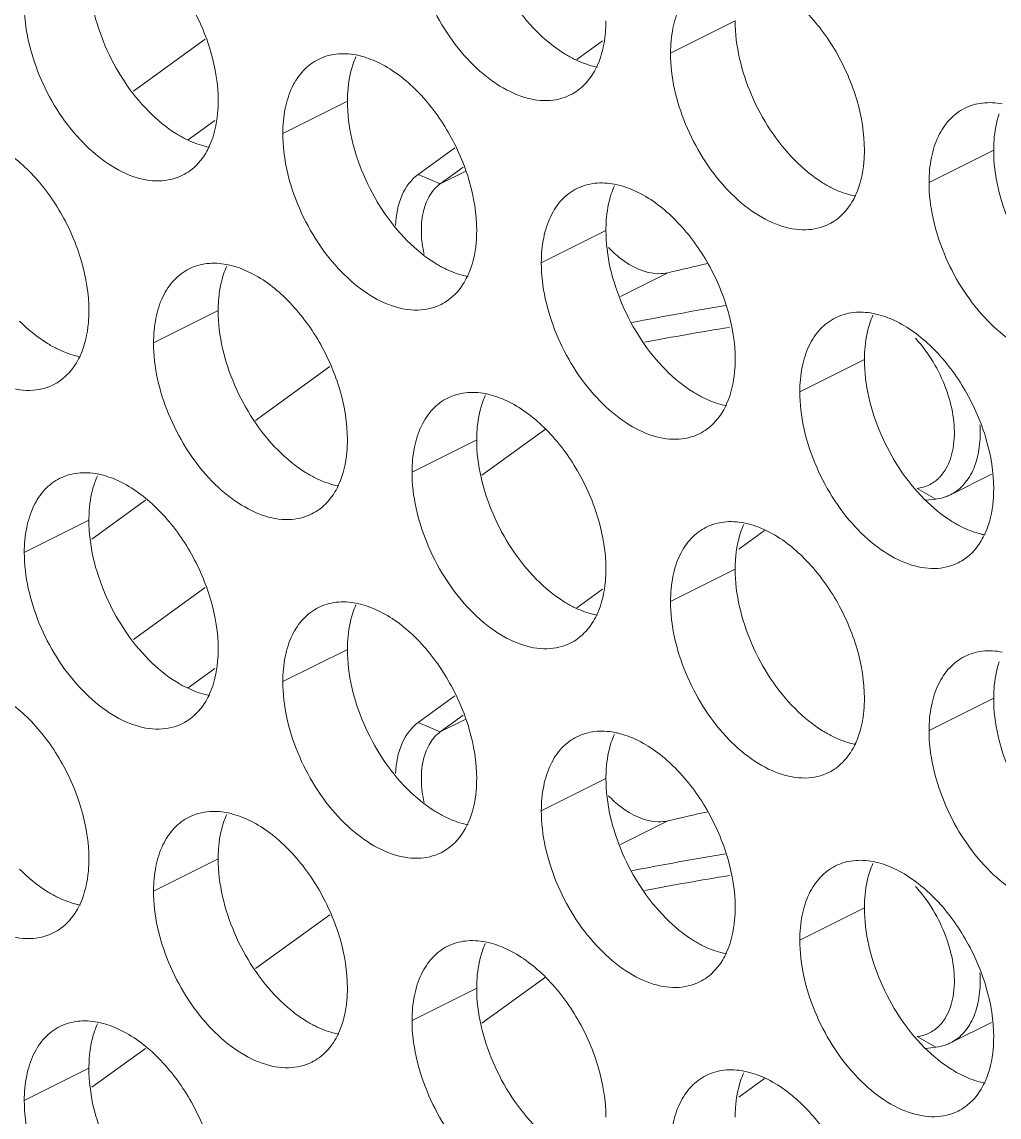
# Model space of a CAD drawing. Header units: millimetres. Extents: x 0 to 2524, y 0 to 1785.
# Drawn here: x 1842.47 to 1851.02, y 814.14 to 823.73 of the extents above; entities that cross this region are included whole.
import ezdxf

# ---------------------------------------------------------------- set-up
doc = ezdxf.new("R2010")
doc.units = ezdxf.units.MM
doc.header["$LTSCALE"] = 0.1
doc.layers.add('标注', color=251, linetype='Continuous', lineweight=9)

msp = doc.modelspace()

# ---------------------------------------------------------------- linework, layer by layer
at = {"layer": '标注'}
for p, q in [((1848.7117, 823.7349), (1848.146, 823.452)), ((1844.0736, 823.5739), (1843.4446, 823.118)), ((1847.3245, 823.3958), (1847.5492, 823.5587)), ((1845.3176, 823.0319), (1844.7519, 822.7491)), ((1844.1564, 822.8634), (1843.9235, 822.6946)), ((1845.9371, 822.3904), (1846.2588, 822.6235)), ((1850.9744, 822.6035), (1850.4087, 822.3207)), ((1846.1303, 822.3089), (1846.3312, 822.4546)), ((1846.1303, 822.3089), (1846.3471, 822.4174)), ((1845.9371, 822.3904), (1846.1303, 822.3089)), ((1847.5803, 821.9005), (1847.0146, 821.6177)), ((1847.7082, 821.3228), (1848.1229, 821.5301)), ((1844.1862, 821.1976), (1843.6205, 820.9148)), ((1845.1625, 820.7073), (1844.5124, 820.2361)), ((1849.843, 820.7692), (1849.2774, 820.4863)), ((1847.0508, 820.1611), (1846.4952, 819.7584)), ((1846.4489, 820.0662), (1845.8832, 819.7834)), ((1850.5963, 819.5861), (1850.9552, 819.7655)), ((1850.3043, 819.6408), (1850.4686, 819.5482)), ((1843.5493, 819.5381), (1843.0797, 819.1977)), ((1850.3814, 819.5375), (1850.4686, 819.5482)), ((1843.0548, 819.3633), (1842.4891, 819.0804)), ((1848.9686, 819.2736), (1848.7426, 819.1098)), ((1848.7117, 818.9349), (1848.146, 818.652)), ((1844.0736, 818.7739), (1843.4446, 818.318)), ((1847.3245, 818.5958), (1847.5492, 818.7587)), ((1845.3176, 818.2319), (1844.7519, 817.9491)), ((1844.1564, 818.0634), (1843.9235, 817.8946)), ((1845.9371, 817.5904), (1846.2588, 817.8235)), ((1850.9744, 817.8035), (1850.4087, 817.5207)), ((1846.1303, 817.5089), (1846.3312, 817.6546)), ((1846.1303, 817.5089), (1846.3471, 817.6174)), ((1845.9371, 817.5904), (1846.1303, 817.5089)), ((1847.5803, 817.1005), (1847.0146, 816.8177)), ((1847.7082, 816.5228), (1848.1229, 816.7301)), ((1844.1862, 816.3976), (1843.6205, 816.1148)), ((1845.1625, 815.9073), (1844.5124, 815.4361)), ((1849.843, 815.9692), (1849.2774, 815.6863)), ((1847.0508, 815.3611), (1846.4952, 814.9584)), ((1846.4489, 815.2662), (1845.8832, 814.9834)), ((1850.5963, 814.7861), (1850.9552, 814.9655)), ((1850.3043, 814.8408), (1850.4686, 814.7482)), ((1843.5493, 814.7381), (1843.0797, 814.3977)), ((1850.3814, 814.7375), (1850.4686, 814.7482)), ((1843.0548, 814.5633), (1842.4891, 814.2804)), ((1848.9686, 814.4736), (1848.7426, 814.3098))]:
    msp.add_line(p, q, dxfattribs=at)
for centre, radius, start, end in [((1846.0621, 823.1208), 0.734, 155.87957, 161.78032), ((1847.066, 823.4914), 0.4532, 296.52559, 305.90341), ((1843.6719, 822.7885), 0.4532, 296.52559, 305.90341), ((1846.3124, 822.0578), 0.3102, 125.93748, 128.83937), ((1848.3248, 821.9895), 0.734, 155.87957, 161.78032), ((1849.3287, 822.36), 0.4532, 296.52559, 305.90341), ((1844.9307, 821.2865), 0.734, 155.87957, 161.78032), ((1854.2073, 795.8263), 26.4141, 102.54245, 103.31741), ((1845.9346, 821.6571), 0.4532, 296.52559, 305.90341), ((1853.029, 794.5769), 27.0254, 99.37347, 101.14171), ((1850.5876, 820.8581), 0.734, 155.87957, 161.78032), ((1852.9718, 794.3649), 27.0323, 99.17529, 100.76862), ((1849.4261, 820.1546), 1.1774, 39.63411, 42.84446), ((1842.5405, 820.9542), 0.4532, 296.52559, 305.90341), ((1847.1934, 820.1552), 0.734, 155.87957, 161.78032), ((1849.7447, 820.1264), 1.1116, 359.91611, 3.72336), ((1848.1974, 820.5257), 0.4532, 296.52559, 305.90341), ((1843.7993, 819.4522), 0.734, 155.87957, 161.78032), ((1850.2408, 819.9887), 0.3607, 314.70551, 321.77347), ((1850.428, 819.9227), 0.3763, 291.06756, 296.55928), ((1850.4269, 819.9246), 0.3786, 296.59018, 305.71684), ((1844.8032, 819.8228), 0.4532, 296.52559, 305.90341), ((1849.4562, 819.0238), 0.734, 155.87957, 161.78032), ((1850.4601, 819.3944), 0.4532, 296.52559, 305.90341), ((1846.0621, 818.3208), 0.734, 155.87957, 161.78032), ((1847.066, 818.6914), 0.4532, 296.52559, 305.90341), ((1843.6719, 817.9885), 0.4532, 296.52559, 305.90341), ((1846.3124, 817.2578), 0.3102, 125.93748, 128.83937), ((1848.3248, 817.1895), 0.734, 155.87957, 161.78032), ((1849.3287, 817.56), 0.4532, 296.52559, 305.90341), ((1844.9307, 816.4865), 0.734, 155.87957, 161.78032), ((1854.2073, 791.0263), 26.4141, 102.54245, 103.31741), ((1845.9346, 816.8571), 0.4532, 296.52559, 305.90341), ((1853.029, 789.7769), 27.0254, 99.37347, 101.14171), ((1850.5876, 816.0581), 0.734, 155.87957, 161.78032), ((1852.9718, 789.5649), 27.0323, 99.17529, 100.76862), ((1849.4261, 815.3546), 1.1774, 39.63411, 42.84446), ((1842.5405, 816.1542), 0.4532, 296.52559, 305.90341), ((1847.1934, 815.3552), 0.734, 155.87957, 161.78032), ((1848.1974, 815.7257), 0.4532, 296.52559, 305.90341), ((1849.7447, 815.3264), 1.1116, 359.91611, 3.72336), ((1843.7993, 814.6522), 0.734, 155.87957, 161.78032), ((1850.2408, 815.1887), 0.3607, 314.70551, 321.77347), ((1850.428, 815.1227), 0.3763, 291.06756, 296.55928), ((1850.4269, 815.1246), 0.3786, 296.59018, 305.71684), ((1844.8032, 815.0228), 0.4532, 296.52559, 305.90341), ((1849.4562, 814.2238), 0.734, 155.87957, 161.78032), ((1850.4601, 814.5944), 0.4532, 296.52559, 305.90341)]:
    msp.add_arc(centre, radius, start, end, dxfattribs=at)
for points, knots in [([(1846.9727, 823.6442), (1846.8112, 823.807), (1846.5602, 824.1941), (1846.4489, 824.6447), (1846.4489, 824.8662)], [0, 0, 0, 0, 0.508684, 1, 1, 1, 1]), ([(1847.2684, 823.0859), (1847.2058, 823.0547), (1847.0559, 823.0207), (1846.8181, 823.0685), (1846.5797, 823.1991), (1846.2719, 823.4766), (1845.9859, 823.9393), (1845.8832, 824.3717), (1845.8832, 824.5834)], [0, 0, 0, 0, 0.090718, 0.191742, 0.308104, 0.439279, 0.725532, 1, 1, 1, 1]), ([(1843.3377, 824.4954), (1843.4583, 824.4351), (1843.6888, 824.2547), (1843.955, 823.8967), (1844.1362, 823.4779), (1844.1862, 823.1769), (1844.1862, 823.0319)], [0, 0, 0, 0, 0.229676, 0.488215, 0.753207, 1, 1, 1, 1]), ([(1843.5786, 822.9413), (1843.4171, 823.104), (1843.1661, 823.4912), (1843.0548, 823.9418), (1843.0548, 824.1633)], [0, 0, 0, 0, 0.508684, 1, 1, 1, 1]), ([(1848.146, 823.452), (1848.146, 823.5249), (1848.158, 823.6638), (1848.217, 823.854), (1848.3164, 824.0062), (1848.409, 824.0766), (1848.4579, 824.101)], [0, 0, 0, 0, 0.289235, 0.54966, 0.782932, 1, 1, 1, 1]), ([(1848.9945, 824.067), (1849.1152, 824.0067), (1849.3457, 823.8263), (1849.6119, 823.4682), (1849.793, 823.0495), (1849.843, 822.7484), (1849.843, 822.6035)], [0, 0, 0, 0, 0.229676, 0.488215, 0.753207, 1, 1, 1, 1]), ([(1843.8743, 822.3829), (1843.8117, 822.3517), (1843.6618, 822.3177), (1843.424, 822.3655), (1843.1855, 822.4961), (1842.8778, 822.7737), (1842.5917, 823.2364), (1842.4891, 823.6688), (1842.4891, 823.8804)], [0, 0, 0, 0, 0.090718, 0.191742, 0.308104, 0.439279, 0.725532, 1, 1, 1, 1]), ([(1847.5803, 823.7349), (1847.5803, 823.6992), (1847.5746, 823.567), (1847.5454, 823.4344), (1847.5057, 823.346)], [0, 0, 0, 0, 0.268874, 1, 1, 1, 1]), ([(1849.2355, 822.5128), (1849.0739, 822.6756), (1848.8229, 823.0628), (1848.7117, 823.5134), (1848.7117, 823.7349)], [0, 0, 0, 0, 0.508684, 1, 1, 1, 1]), ([(1847.2975, 823.4027), (1847.269, 823.417), (1847.1511, 823.4835), (1847.0456, 823.5708), (1846.9727, 823.6442)], [0, 0, 0, 0, 0.235002, 1, 1, 1, 1]), ([(1844.7519, 822.7491), (1844.7519, 822.8219), (1844.7639, 822.9609), (1844.8229, 823.151), (1844.9223, 823.3032), (1845.0149, 823.3737), (1845.0638, 823.3981)], [0, 0, 0, 0, 0.289235, 0.54966, 0.782932, 1, 1, 1, 1]), ([(1845.0638, 823.3981), (1845.1121, 823.4222), (1845.2222, 823.4539), (1845.3358, 823.4471), (1845.3927, 823.4362)], [0, 0, 0, 0, 0.482538, 1, 1, 1, 1]), ([(1845.3927, 823.4362), (1845.4099, 823.4329), (1845.4815, 823.4163), (1845.5504, 823.389), (1845.6004, 823.364)], [0, 0, 0, 0, 0.238696, 1, 1, 1, 1]), ([(1845.6004, 823.364), (1845.7211, 823.3037), (1845.9516, 823.1234), (1846.2178, 822.7653), (1846.3989, 822.3466), (1846.4489, 822.0455), (1846.4489, 821.9005)], [0, 0, 0, 0, 0.229676, 0.488215, 0.753207, 1, 1, 1, 1]), ([(1847.5052, 823.3306), (1847.4879, 823.3339), (1847.4164, 823.3505), (1847.3475, 823.3777), (1847.2975, 823.4027)], [0, 0, 0, 0, 0.238696, 1, 1, 1, 1]), ([(1849.5311, 821.9545), (1849.4685, 821.9233), (1849.3186, 821.8893), (1849.0808, 821.9371), (1848.8424, 822.0677), (1848.5346, 822.3453), (1848.2486, 822.808), (1848.146, 823.2404), (1848.146, 823.452)], [0, 0, 0, 0, 0.090718, 0.191742, 0.308104, 0.439279, 0.725532, 1, 1, 1, 1]), ([(1845.3176, 823.0319), (1845.3176, 823.0603), (1845.3213, 823.1678), (1845.3401, 823.2752), (1845.3649, 823.3503)], [0, 0, 0, 0, 0.264225, 1, 1, 1, 1]), ([(1847.5057, 823.346), (1847.4954, 823.3231), (1847.4521, 823.2391), (1847.388, 823.165), (1847.3318, 823.1243)], [0, 0, 0, 0, 0.265525, 1, 1, 1, 1]), ([(1844.1862, 823.0319), (1844.1862, 822.9963), (1844.1805, 822.864), (1844.1513, 822.7314), (1844.1116, 822.643)], [0, 0, 0, 0, 0.268874, 1, 1, 1, 1]), ([(1845.8414, 821.8099), (1845.6798, 821.9727), (1845.4288, 822.3598), (1845.3176, 822.8104), (1845.3176, 823.0319)], [0, 0, 0, 0, 0.508684, 1, 1, 1, 1]), ([(1850.7206, 822.9696), (1850.769, 822.9937), (1850.879, 823.0255), (1850.9927, 823.0187), (1851.0496, 823.0078)], [0, 0, 0, 0, 0.482538, 1, 1, 1, 1]), ([(1843.9033, 822.6998), (1843.8749, 822.714), (1843.757, 822.7805), (1843.6515, 822.8678), (1843.5786, 822.9413)], [0, 0, 0, 0, 0.235002, 1, 1, 1, 1]), ([(1850.4087, 822.3207), (1850.4087, 822.3935), (1850.4207, 822.5324), (1850.4798, 822.7226), (1850.5791, 822.8748), (1850.6717, 822.9452), (1850.7206, 822.9696)], [0, 0, 0, 0, 0.289235, 0.54966, 0.782932, 1, 1, 1, 1]), ([(1850.9744, 822.6035), (1850.9744, 822.6319), (1850.9781, 822.7394), (1850.9969, 822.8468), (1851.0218, 822.9219)], [0, 0, 0, 0, 0.264225, 1, 1, 1, 1]), ([(1844.111, 822.6276), (1844.0938, 822.6309), (1844.0223, 822.6475), (1843.9533, 822.6748), (1843.9033, 822.6998)], [0, 0, 0, 0, 0.238696, 1, 1, 1, 1]), ([(1846.137, 821.2516), (1846.0744, 821.2203), (1845.9245, 821.1864), (1845.6867, 821.2341), (1845.4483, 821.3648), (1845.1405, 821.6423), (1844.8545, 822.105), (1844.7519, 822.5374), (1844.7519, 822.7491)], [0, 0, 0, 0, 0.090718, 0.191742, 0.308104, 0.439279, 0.725532, 1, 1, 1, 1]), ([(1842.2063, 822.6611), (1842.3269, 822.6008), (1842.5575, 822.4204), (1842.8237, 822.0624), (1843.0048, 821.6436), (1843.0548, 821.3425), (1843.0548, 821.1976)], [0, 0, 0, 0, 0.229676, 0.488215, 0.753207, 1, 1, 1, 1]), ([(1844.1116, 822.643), (1844.1013, 822.6202), (1844.058, 822.5362), (1843.9939, 822.462), (1843.9377, 822.4213)], [0, 0, 0, 0, 0.265525, 1, 1, 1, 1]), ([(1849.843, 822.6035), (1849.843, 822.5679), (1849.8374, 822.4356), (1849.8081, 822.303), (1849.7684, 822.2146)], [0, 0, 0, 0, 0.268874, 1, 1, 1, 1]), ([(1851.4982, 821.3815), (1851.3367, 821.5442), (1851.0857, 821.9314), (1850.9744, 822.382), (1850.9744, 822.6035)], [0, 0, 0, 0, 0.508684, 1, 1, 1, 1]), ([(1849.5602, 822.2714), (1849.5318, 822.2856), (1849.4139, 822.3521), (1849.3084, 822.4394), (1849.2355, 822.5128)], [0, 0, 0, 0, 0.235002, 1, 1, 1, 1]), ([(1845.7392, 821.9444), (1845.7431, 822.0351), (1845.7725, 822.2032), (1845.8756, 822.3457), (1845.9371, 822.3904)], [0, 0, 0, 0, 0.544183, 1, 1, 1, 1]), ([(1847.3265, 822.2667), (1847.3748, 822.2908), (1847.4849, 822.3225), (1847.5986, 822.3157), (1847.6555, 822.3049)], [0, 0, 0, 0, 0.482538, 1, 1, 1, 1]), ([(1851.7939, 820.8231), (1851.7313, 820.7919), (1851.5814, 820.7579), (1851.3436, 820.8057), (1851.1051, 820.9363), (1850.7974, 821.2139), (1850.5113, 821.6766), (1850.4087, 822.109), (1850.4087, 822.3207)], [0, 0, 0, 0, 0.090718, 0.191742, 0.308104, 0.439279, 0.725532, 1, 1, 1, 1]), ([(1845.9883, 821.6913), (1845.9748, 821.7536), (1845.9588, 821.8747), (1845.9714, 822.0477), (1846.0215, 822.1945), (1846.0828, 822.2713), (1846.1178, 822.2994)], [0, 0, 0, 0, 0.294105, 0.559635, 0.793126, 1, 1, 1, 1]), ([(1847.0146, 821.6177), (1847.0146, 821.6906), (1847.0266, 821.8295), (1847.0857, 822.0197), (1847.185, 822.1719), (1847.2776, 822.2423), (1847.3265, 822.2667)], [0, 0, 0, 0, 0.289235, 0.54966, 0.782932, 1, 1, 1, 1]), ([(1847.5803, 821.9005), (1847.5803, 821.929), (1847.584, 822.0364), (1847.6028, 822.1438), (1847.6276, 822.219)], [0, 0, 0, 0, 0.264225, 1, 1, 1, 1]), ([(1847.6555, 822.3049), (1847.6727, 822.3016), (1847.7442, 822.2849), (1847.8131, 822.2577), (1847.8631, 822.2327)], [0, 0, 0, 0, 0.238696, 1, 1, 1, 1]), ([(1847.8631, 822.2327), (1847.9838, 822.1724), (1848.2143, 821.992), (1848.4805, 821.6339), (1848.6617, 821.2152), (1848.7117, 820.9141), (1848.7117, 820.7692)], [0, 0, 0, 0, 0.229676, 0.488215, 0.753207, 1, 1, 1, 1]), ([(1849.7679, 822.1992), (1849.7507, 822.2025), (1849.6791, 822.2191), (1849.6102, 822.2464), (1849.5602, 822.2714)], [0, 0, 0, 0, 0.238696, 1, 1, 1, 1]), ([(1849.7684, 822.2146), (1849.7581, 822.1917), (1849.7149, 822.1077), (1849.6507, 822.0336), (1849.5945, 821.9929)], [0, 0, 0, 0, 0.265525, 1, 1, 1, 1]), ([(1842.7429, 820.5486), (1842.6803, 820.5174), (1842.5304, 820.4834), (1842.2926, 820.5312), (1842.0542, 820.6618), (1841.7464, 820.9394), (1841.4604, 821.4021), (1841.3578, 821.8345), (1841.3578, 822.0461)], [0, 0, 0, 0, 0.090718, 0.191742, 0.308104, 0.439279, 0.725532, 1, 1, 1, 1]), ([(1846.4489, 821.9005), (1846.4489, 821.8649), (1846.4432, 821.7327), (1846.414, 821.6), (1846.3743, 821.5117)], [0, 0, 0, 0, 0.268874, 1, 1, 1, 1]), ([(1848.1041, 820.6785), (1847.9425, 820.8413), (1847.6915, 821.2285), (1847.5803, 821.679), (1847.5803, 821.9005)], [0, 0, 0, 0, 0.508684, 1, 1, 1, 1]), ([(1846.1661, 821.5684), (1846.1377, 821.5826), (1846.0197, 821.6491), (1845.9143, 821.7365), (1845.8414, 821.8099)], [0, 0, 0, 0, 0.235002, 1, 1, 1, 1]), ([(1847.6026, 821.7503), (1847.6357, 821.7159), (1847.7574, 821.6044), (1847.9204, 821.5233), (1848.039, 821.5213)], [0, 0, 0, 0, 0.286757, 1, 1, 1, 1]), ([(1843.6205, 820.9148), (1843.6205, 820.9876), (1843.6325, 821.1265), (1843.6915, 821.3167), (1843.7909, 821.4689), (1843.8835, 821.5393), (1843.9324, 821.5637)], [0, 0, 0, 0, 0.289235, 0.54966, 0.782932, 1, 1, 1, 1]), ([(1843.9324, 821.5637), (1843.9807, 821.5878), (1844.0908, 821.6196), (1844.2045, 821.6128), (1844.2613, 821.6019)], [0, 0, 0, 0, 0.482538, 1, 1, 1, 1]), ([(1844.2613, 821.6019), (1844.2786, 821.5986), (1844.3501, 821.582), (1844.419, 821.5547), (1844.469, 821.5297)], [0, 0, 0, 0, 0.238696, 1, 1, 1, 1]), ([(1846.3738, 821.4962), (1846.3566, 821.4995), (1846.285, 821.5162), (1846.2161, 821.5434), (1846.1661, 821.5684)], [0, 0, 0, 0, 0.238696, 1, 1, 1, 1]), ([(1848.3998, 820.1202), (1848.3372, 820.089), (1848.1872, 820.055), (1847.9495, 820.1028), (1847.711, 820.2334), (1847.4032, 820.511), (1847.1172, 820.9736), (1847.0146, 821.4061), (1847.0146, 821.6177)], [0, 0, 0, 0, 0.090718, 0.191742, 0.308104, 0.439279, 0.725532, 1, 1, 1, 1]), ([(1844.1862, 821.1976), (1844.1862, 821.226), (1844.1899, 821.3335), (1844.2087, 821.4409), (1844.2335, 821.516)], [0, 0, 0, 0, 0.264225, 1, 1, 1, 1]), ([(1844.469, 821.5297), (1844.5897, 821.4694), (1844.8202, 821.2891), (1845.0864, 820.931), (1845.2675, 820.5123), (1845.3176, 820.2112), (1845.3176, 820.0662)], [0, 0, 0, 0, 0.229676, 0.488215, 0.753207, 1, 1, 1, 1]), ([(1846.3743, 821.5117), (1846.364, 821.4888), (1846.3208, 821.4048), (1846.2566, 821.3307), (1846.2004, 821.29)], [0, 0, 0, 0, 0.265525, 1, 1, 1, 1]), ([(1843.0548, 821.1976), (1843.0548, 821.162), (1843.0491, 821.0297), (1843.0199, 820.8971), (1842.9802, 820.8087)], [0, 0, 0, 0, 0.268874, 1, 1, 1, 1]), ([(1844.71, 819.9756), (1844.5484, 820.1383), (1844.2974, 820.5255), (1844.1862, 820.9761), (1844.1862, 821.1976)], [0, 0, 0, 0, 0.508684, 1, 1, 1, 1]), ([(1849.5893, 821.1353), (1849.6376, 821.1594), (1849.7477, 821.1912), (1849.8613, 821.1844), (1849.9182, 821.1735)], [0, 0, 0, 0, 0.482538, 1, 1, 1, 1]), ([(1849.9182, 821.1735), (1849.9354, 821.1702), (1850.007, 821.1536), (1850.0759, 821.1263), (1850.1259, 821.1013)], [0, 0, 0, 0, 0.238696, 1, 1, 1, 1]), ([(1842.772, 820.8655), (1842.7436, 820.8797), (1842.6256, 820.9462), (1842.5201, 821.0335), (1842.4473, 821.1069)], [0, 0, 0, 0, 0.235002, 1, 1, 1, 1]), ([(1849.2774, 820.4863), (1849.2774, 820.5592), (1849.2894, 820.6981), (1849.3484, 820.8883), (1849.4478, 821.0405), (1849.5403, 821.1109), (1849.5893, 821.1353)], [0, 0, 0, 0, 0.289235, 0.54966, 0.782932, 1, 1, 1, 1]), ([(1849.843, 820.7692), (1849.843, 820.7976), (1849.8467, 820.905), (1849.8655, 821.0125), (1849.8904, 821.0876)], [0, 0, 0, 0, 0.264225, 1, 1, 1, 1]), ([(1850.1259, 821.1013), (1850.2465, 821.041), (1850.4771, 820.8606), (1850.7433, 820.5026), (1850.9244, 820.0838), (1850.9744, 819.7827), (1850.9744, 819.6378)], [0, 0, 0, 0, 0.229676, 0.488215, 0.753207, 1, 1, 1, 1]), ([(1845.0057, 819.4172), (1844.9431, 819.386), (1844.7931, 819.352), (1844.5553, 819.3998), (1844.3169, 819.5304), (1844.0091, 819.808), (1843.7231, 820.2707), (1843.6205, 820.7031), (1843.6205, 820.9148)], [0, 0, 0, 0, 0.090718, 0.191742, 0.308104, 0.439279, 0.725532, 1, 1, 1, 1]), ([(1850.619, 819.9932), (1850.6453, 820.1456), (1850.5996, 820.4816), (1850.4417, 820.7742), (1850.3328, 820.9056)], [0, 0, 0, 0, 0.475359, 1, 1, 1, 1]), ([(1842.9797, 820.7933), (1842.9625, 820.7966), (1842.8909, 820.8132), (1842.822, 820.8405), (1842.772, 820.8655)], [0, 0, 0, 0, 0.238696, 1, 1, 1, 1]), ([(1842.9802, 820.8087), (1842.9699, 820.7858), (1842.9266, 820.7019), (1842.8625, 820.6277), (1842.8063, 820.587)], [0, 0, 0, 0, 0.265525, 1, 1, 1, 1]), ([(1848.4288, 820.4371), (1848.4004, 820.4513), (1848.2825, 820.5178), (1848.177, 820.6051), (1848.1041, 820.6785)], [0, 0, 0, 0, 0.235002, 1, 1, 1, 1]), ([(1848.7117, 820.7692), (1848.7117, 820.7336), (1848.706, 820.6013), (1848.6768, 820.4687), (1848.6371, 820.3803)], [0, 0, 0, 0, 0.268874, 1, 1, 1, 1]), ([(1850.3669, 819.5471), (1850.2053, 819.7099), (1849.9543, 820.0971), (1849.843, 820.5477), (1849.843, 820.7692)], [0, 0, 0, 0, 0.508684, 1, 1, 1, 1]), ([(1846.1952, 820.4324), (1846.2435, 820.4565), (1846.3535, 820.4882), (1846.4672, 820.4814), (1846.5241, 820.4705)], [0, 0, 0, 0, 0.482538, 1, 1, 1, 1]), ([(1850.6625, 818.9888), (1850.5999, 818.9576), (1850.45, 818.9236), (1850.2122, 818.9714), (1849.9738, 819.102), (1849.666, 819.3796), (1849.38, 819.8423), (1849.2774, 820.2747), (1849.2774, 820.4863)], [0, 0, 0, 0, 0.090718, 0.191742, 0.308104, 0.439279, 0.725532, 1, 1, 1, 1]), ([(1845.8832, 819.7834), (1845.8832, 819.8562), (1845.8953, 819.9952), (1845.9543, 820.1854), (1846.0537, 820.3376), (1846.1462, 820.408), (1846.1952, 820.4324)], [0, 0, 0, 0, 0.289235, 0.54966, 0.782932, 1, 1, 1, 1]), ([(1846.5241, 820.4705), (1846.5413, 820.4672), (1846.6129, 820.4506), (1846.6818, 820.4234), (1846.7318, 820.3984)], [0, 0, 0, 0, 0.238696, 1, 1, 1, 1]), ([(1846.7318, 820.3984), (1846.8524, 820.338), (1847.083, 820.1577), (1847.3492, 819.7996), (1847.5303, 819.3809), (1847.5803, 819.0798), (1847.5803, 818.9349)], [0, 0, 0, 0, 0.229676, 0.488215, 0.753207, 1, 1, 1, 1]), ([(1848.6365, 820.3649), (1848.6193, 820.3682), (1848.5477, 820.3848), (1848.4788, 820.4121), (1848.4288, 820.4371)], [0, 0, 0, 0, 0.238696, 1, 1, 1, 1]), ([(1846.4489, 820.0662), (1846.4489, 820.0947), (1846.4526, 820.2021), (1846.4714, 820.3095), (1846.4963, 820.3846)], [0, 0, 0, 0, 0.264225, 1, 1, 1, 1]), ([(1848.6371, 820.3803), (1848.6268, 820.3574), (1848.5835, 820.2734), (1848.5194, 820.1993), (1848.4631, 820.1586)], [0, 0, 0, 0, 0.265525, 1, 1, 1, 1]), ([(1850.8211, 819.8749), (1850.8269, 819.8939), (1850.8483, 819.9756), (1850.8561, 820.0604), (1850.8562, 820.1248)], [0, 0, 0, 0, 0.236288, 1, 1, 1, 1]), ([(1845.3176, 820.0662), (1845.3176, 820.0306), (1845.3119, 819.8984), (1845.2826, 819.7657), (1845.2429, 819.6774)], [0, 0, 0, 0, 0.268874, 1, 1, 1, 1]), ([(1846.9727, 818.8442), (1846.8112, 819.007), (1846.5602, 819.3941), (1846.4489, 819.8447), (1846.4489, 820.0662)], [0, 0, 0, 0, 0.508684, 1, 1, 1, 1]), ([(1845.0347, 819.7341), (1845.0063, 819.7483), (1844.8884, 819.8148), (1844.7829, 819.9022), (1844.71, 819.9756)], [0, 0, 0, 0, 0.235002, 1, 1, 1, 1]), ([(1850.5242, 819.7655), (1850.5361, 819.7806), (1850.5824, 819.8494), (1850.6081, 819.9306), (1850.619, 819.9932)], [0, 0, 0, 0, 0.2323, 1, 1, 1, 1]), ([(1850.6479, 819.6172), (1850.6883, 819.6463), (1850.7616, 819.7249), (1850.8048, 819.8222), (1850.8211, 819.8749)], [0, 0, 0, 0, 0.474781, 1, 1, 1, 1]), ([(1842.4891, 819.0804), (1842.4891, 819.1533), (1842.5011, 819.2922), (1842.5602, 819.4824), (1842.6595, 819.6346), (1842.7521, 819.705), (1842.801, 819.7294)], [0, 0, 0, 0, 0.289235, 0.54966, 0.782932, 1, 1, 1, 1]), ([(1842.801, 819.7294), (1842.8494, 819.7535), (1842.9594, 819.7853), (1843.0731, 819.7785), (1843.13, 819.7676)], [0, 0, 0, 0, 0.482538, 1, 1, 1, 1]), ([(1843.13, 819.7676), (1843.1472, 819.7643), (1843.2188, 819.7477), (1843.2877, 819.7204), (1843.3377, 819.6954)], [0, 0, 0, 0, 0.238696, 1, 1, 1, 1]), ([(1845.2424, 819.6619), (1845.2252, 819.6652), (1845.1536, 819.6818), (1845.0847, 819.7091), (1845.0347, 819.7341)], [0, 0, 0, 0, 0.238696, 1, 1, 1, 1]), ([(1847.2684, 818.2859), (1847.2058, 818.2547), (1847.0559, 818.2207), (1846.8181, 818.2685), (1846.5797, 818.3991), (1846.2719, 818.6766), (1845.9859, 819.1393), (1845.8832, 819.5717), (1845.8832, 819.7834)], [0, 0, 0, 0, 0.090718, 0.191742, 0.308104, 0.439279, 0.725532, 1, 1, 1, 1]), ([(1850.3043, 819.6408), (1850.3398, 819.645), (1850.41, 819.6648), (1850.4692, 819.7073), (1850.4946, 819.7323)], [0, 0, 0, 0, 0.500779, 1, 1, 1, 1]), ([(1843.0548, 819.3633), (1843.0548, 819.3917), (1843.0585, 819.4992), (1843.0773, 819.6066), (1843.1022, 819.6817)], [0, 0, 0, 0, 0.264225, 1, 1, 1, 1]), ([(1843.3377, 819.6954), (1843.4583, 819.6351), (1843.6888, 819.4547), (1843.955, 819.0967), (1844.1362, 818.6779), (1844.1862, 818.3769), (1844.1862, 818.2319)], [0, 0, 0, 0, 0.229676, 0.488215, 0.753207, 1, 1, 1, 1]), ([(1845.2429, 819.6774), (1845.2327, 819.6545), (1845.1894, 819.5705), (1845.1253, 819.4964), (1845.069, 819.4557)], [0, 0, 0, 0, 0.265525, 1, 1, 1, 1]), ([(1850.9744, 819.6378), (1850.9744, 819.6022), (1850.9687, 819.4699), (1850.9395, 819.3373), (1850.8998, 819.2489)], [0, 0, 0, 0, 0.268874, 1, 1, 1, 1]), ([(1850.6916, 819.3057), (1850.6632, 819.3199), (1850.5452, 819.3864), (1850.4397, 819.4737), (1850.3669, 819.5471)], [0, 0, 0, 0, 0.235002, 1, 1, 1, 1]), ([(1843.5786, 818.1413), (1843.4171, 818.304), (1843.1661, 818.6912), (1843.0548, 819.1418), (1843.0548, 819.3633)], [0, 0, 0, 0, 0.508684, 1, 1, 1, 1]), ([(1848.4579, 819.301), (1848.5062, 819.3251), (1848.6163, 819.3569), (1848.73, 819.35), (1848.7868, 819.3392)], [0, 0, 0, 0, 0.482538, 1, 1, 1, 1]), ([(1848.7868, 819.3392), (1848.804, 819.3359), (1848.8756, 819.3193), (1848.9445, 819.292), (1848.9945, 819.267)], [0, 0, 0, 0, 0.238696, 1, 1, 1, 1]), ([(1848.146, 818.652), (1848.146, 818.7249), (1848.158, 818.8638), (1848.217, 819.054), (1848.3164, 819.2062), (1848.409, 819.2766), (1848.4579, 819.301)], [0, 0, 0, 0, 0.289235, 0.54966, 0.782932, 1, 1, 1, 1]), ([(1848.7117, 818.9349), (1848.7117, 818.9633), (1848.7154, 819.0707), (1848.7342, 819.1781), (1848.759, 819.2533)], [0, 0, 0, 0, 0.264225, 1, 1, 1, 1]), ([(1848.9945, 819.267), (1849.1152, 819.2067), (1849.3457, 819.0263), (1849.6119, 818.6682), (1849.793, 818.2495), (1849.843, 817.9484), (1849.843, 817.8035)], [0, 0, 0, 0, 0.229676, 0.488215, 0.753207, 1, 1, 1, 1]), ([(1850.8993, 819.2335), (1850.8821, 819.2368), (1850.8105, 819.2534), (1850.7416, 819.2807), (1850.6916, 819.3057)], [0, 0, 0, 0, 0.238696, 1, 1, 1, 1]), ([(1850.8998, 819.2489), (1850.8895, 819.226), (1850.8462, 819.1421), (1850.7821, 819.0679), (1850.7259, 819.0272)], [0, 0, 0, 0, 0.265525, 1, 1, 1, 1]), ([(1843.8743, 817.5829), (1843.8117, 817.5517), (1843.6618, 817.5177), (1843.424, 817.5655), (1843.1855, 817.6961), (1842.8778, 817.9737), (1842.5917, 818.4364), (1842.4891, 818.8688), (1842.4891, 819.0804)], [0, 0, 0, 0, 0.090718, 0.191742, 0.308104, 0.439279, 0.725532, 1, 1, 1, 1]), ([(1847.5803, 818.9349), (1847.5803, 818.8992), (1847.5746, 818.767), (1847.5454, 818.6344), (1847.5057, 818.546)], [0, 0, 0, 0, 0.268874, 1, 1, 1, 1]), ([(1849.2355, 817.7128), (1849.0739, 817.8756), (1848.8229, 818.2628), (1848.7117, 818.7134), (1848.7117, 818.9349)], [0, 0, 0, 0, 0.508684, 1, 1, 1, 1]), ([(1847.2975, 818.6027), (1847.269, 818.617), (1847.1511, 818.6835), (1847.0456, 818.7708), (1846.9727, 818.8442)], [0, 0, 0, 0, 0.235002, 1, 1, 1, 1]), ([(1844.7519, 817.9491), (1844.7519, 818.0219), (1844.7639, 818.1609), (1844.8229, 818.351), (1844.9223, 818.5032), (1845.0149, 818.5737), (1845.0638, 818.5981)], [0, 0, 0, 0, 0.289235, 0.54966, 0.782932, 1, 1, 1, 1]), ([(1845.0638, 818.5981), (1845.1121, 818.6222), (1845.2222, 818.6539), (1845.3358, 818.6471), (1845.3927, 818.6362)], [0, 0, 0, 0, 0.482538, 1, 1, 1, 1]), ([(1845.3927, 818.6362), (1845.4099, 818.6329), (1845.4815, 818.6163), (1845.5504, 818.589), (1845.6004, 818.564)], [0, 0, 0, 0, 0.238696, 1, 1, 1, 1]), ([(1847.5052, 818.5306), (1847.4879, 818.5339), (1847.4164, 818.5505), (1847.3475, 818.5777), (1847.2975, 818.6027)], [0, 0, 0, 0, 0.238696, 1, 1, 1, 1]), ([(1849.5311, 817.1545), (1849.4685, 817.1233), (1849.3186, 817.0893), (1849.0808, 817.1371), (1848.8424, 817.2677), (1848.5346, 817.5453), (1848.2486, 818.008), (1848.146, 818.4404), (1848.146, 818.652)], [0, 0, 0, 0, 0.090718, 0.191742, 0.308104, 0.439279, 0.725532, 1, 1, 1, 1]), ([(1845.3176, 818.2319), (1845.3176, 818.2603), (1845.3213, 818.3678), (1845.3401, 818.4752), (1845.3649, 818.5503)], [0, 0, 0, 0, 0.264225, 1, 1, 1, 1]), ([(1845.6004, 818.564), (1845.7211, 818.5037), (1845.9516, 818.3234), (1846.2178, 817.9653), (1846.3989, 817.5466), (1846.4489, 817.2455), (1846.4489, 817.1005)], [0, 0, 0, 0, 0.229676, 0.488215, 0.753207, 1, 1, 1, 1]), ([(1847.5057, 818.546), (1847.4954, 818.5231), (1847.4521, 818.4391), (1847.388, 818.365), (1847.3318, 818.3243)], [0, 0, 0, 0, 0.265525, 1, 1, 1, 1]), ([(1844.1862, 818.2319), (1844.1862, 818.1963), (1844.1805, 818.064), (1844.1513, 817.9314), (1844.1116, 817.843)], [0, 0, 0, 0, 0.268874, 1, 1, 1, 1]), ([(1845.8414, 817.0099), (1845.6798, 817.1727), (1845.4288, 817.5598), (1845.3176, 818.0104), (1845.3176, 818.2319)], [0, 0, 0, 0, 0.508684, 1, 1, 1, 1]), ([(1850.7206, 818.1696), (1850.769, 818.1937), (1850.879, 818.2255), (1850.9927, 818.2187), (1851.0496, 818.2078)], [0, 0, 0, 0, 0.482538, 1, 1, 1, 1]), ([(1843.9033, 817.8998), (1843.8749, 817.914), (1843.757, 817.9805), (1843.6515, 818.0678), (1843.5786, 818.1413)], [0, 0, 0, 0, 0.235002, 1, 1, 1, 1]), ([(1850.4087, 817.5207), (1850.4087, 817.5935), (1850.4207, 817.7324), (1850.4798, 817.9226), (1850.5791, 818.0748), (1850.6717, 818.1452), (1850.7206, 818.1696)], [0, 0, 0, 0, 0.289235, 0.54966, 0.782932, 1, 1, 1, 1]), ([(1850.9744, 817.8035), (1850.9744, 817.8319), (1850.9781, 817.9394), (1850.9969, 818.0468), (1851.0218, 818.1219)], [0, 0, 0, 0, 0.264225, 1, 1, 1, 1]), ([(1844.111, 817.8276), (1844.0938, 817.8309), (1844.0223, 817.8475), (1843.9533, 817.8748), (1843.9033, 817.8998)], [0, 0, 0, 0, 0.238696, 1, 1, 1, 1]), ([(1846.137, 816.4516), (1846.0744, 816.4203), (1845.9245, 816.3864), (1845.6867, 816.4341), (1845.4483, 816.5648), (1845.1405, 816.8423), (1844.8545, 817.305), (1844.7519, 817.7374), (1844.7519, 817.9491)], [0, 0, 0, 0, 0.090718, 0.191742, 0.308104, 0.439279, 0.725532, 1, 1, 1, 1]), ([(1842.2063, 817.8611), (1842.3269, 817.8008), (1842.5575, 817.6204), (1842.8237, 817.2624), (1843.0048, 816.8436), (1843.0548, 816.5425), (1843.0548, 816.3976)], [0, 0, 0, 0, 0.229676, 0.488215, 0.753207, 1, 1, 1, 1]), ([(1844.1116, 817.843), (1844.1013, 817.8202), (1844.058, 817.7362), (1843.9939, 817.662), (1843.9377, 817.6213)], [0, 0, 0, 0, 0.265525, 1, 1, 1, 1]), ([(1849.843, 817.8035), (1849.843, 817.7679), (1849.8374, 817.6356), (1849.8081, 817.503), (1849.7684, 817.4146)], [0, 0, 0, 0, 0.268874, 1, 1, 1, 1]), ([(1851.4982, 816.5815), (1851.3367, 816.7442), (1851.0857, 817.1314), (1850.9744, 817.582), (1850.9744, 817.8035)], [0, 0, 0, 0, 0.508684, 1, 1, 1, 1]), ([(1849.5602, 817.4714), (1849.5318, 817.4856), (1849.4139, 817.5521), (1849.3084, 817.6394), (1849.2355, 817.7128)], [0, 0, 0, 0, 0.235002, 1, 1, 1, 1]), ([(1845.7392, 817.1444), (1845.7431, 817.2351), (1845.7725, 817.4032), (1845.8756, 817.5457), (1845.9371, 817.5904)], [0, 0, 0, 0, 0.544183, 1, 1, 1, 1]), ([(1847.3265, 817.4667), (1847.3748, 817.4908), (1847.4849, 817.5225), (1847.5986, 817.5157), (1847.6555, 817.5049)], [0, 0, 0, 0, 0.482538, 1, 1, 1, 1]), ([(1851.7939, 816.0231), (1851.7313, 815.9919), (1851.5814, 815.9579), (1851.3436, 816.0057), (1851.1051, 816.1363), (1850.7974, 816.4139), (1850.5113, 816.8766), (1850.4087, 817.309), (1850.4087, 817.5207)], [0, 0, 0, 0, 0.090718, 0.191742, 0.308104, 0.439279, 0.725532, 1, 1, 1, 1]), ([(1845.9883, 816.8913), (1845.9748, 816.9536), (1845.9588, 817.0747), (1845.9714, 817.2477), (1846.0215, 817.3945), (1846.0828, 817.4713), (1846.1178, 817.4994)], [0, 0, 0, 0, 0.294105, 0.559635, 0.793126, 1, 1, 1, 1]), ([(1847.0146, 816.8177), (1847.0146, 816.8906), (1847.0266, 817.0295), (1847.0857, 817.2197), (1847.185, 817.3719), (1847.2776, 817.4423), (1847.3265, 817.4667)], [0, 0, 0, 0, 0.289235, 0.54966, 0.782932, 1, 1, 1, 1]), ([(1847.5803, 817.1005), (1847.5803, 817.129), (1847.584, 817.2364), (1847.6028, 817.3438), (1847.6276, 817.419)], [0, 0, 0, 0, 0.264225, 1, 1, 1, 1]), ([(1847.6555, 817.5049), (1847.6727, 817.5016), (1847.7442, 817.4849), (1847.8131, 817.4577), (1847.8631, 817.4327)], [0, 0, 0, 0, 0.238696, 1, 1, 1, 1]), ([(1847.8631, 817.4327), (1847.9838, 817.3724), (1848.2143, 817.192), (1848.4805, 816.8339), (1848.6617, 816.4152), (1848.7117, 816.1141), (1848.7117, 815.9692)], [0, 0, 0, 0, 0.229676, 0.488215, 0.753207, 1, 1, 1, 1]), ([(1849.7679, 817.3992), (1849.7507, 817.4025), (1849.6791, 817.4191), (1849.6102, 817.4464), (1849.5602, 817.4714)], [0, 0, 0, 0, 0.238696, 1, 1, 1, 1]), ([(1849.7684, 817.4146), (1849.7581, 817.3917), (1849.7149, 817.3077), (1849.6507, 817.2336), (1849.5945, 817.1929)], [0, 0, 0, 0, 0.265525, 1, 1, 1, 1]), ([(1842.7429, 815.7486), (1842.6803, 815.7174), (1842.5304, 815.6834), (1842.2926, 815.7312), (1842.0542, 815.8618), (1841.7464, 816.1394), (1841.4604, 816.6021), (1841.3578, 817.0345), (1841.3578, 817.2461)], [0, 0, 0, 0, 0.090718, 0.191742, 0.308104, 0.439279, 0.725532, 1, 1, 1, 1]), ([(1846.4489, 817.1005), (1846.4489, 817.0649), (1846.4432, 816.9327), (1846.414, 816.8), (1846.3743, 816.7117)], [0, 0, 0, 0, 0.268874, 1, 1, 1, 1]), ([(1848.1041, 815.8785), (1847.9425, 816.0413), (1847.6915, 816.4285), (1847.5803, 816.879), (1847.5803, 817.1005)], [0, 0, 0, 0, 0.508684, 1, 1, 1, 1]), ([(1846.1661, 816.7684), (1846.1377, 816.7826), (1846.0197, 816.8491), (1845.9143, 816.9365), (1845.8414, 817.0099)], [0, 0, 0, 0, 0.235002, 1, 1, 1, 1]), ([(1847.6026, 816.9503), (1847.6357, 816.9159), (1847.7574, 816.8044), (1847.9204, 816.7233), (1848.039, 816.7213)], [0, 0, 0, 0, 0.286757, 1, 1, 1, 1]), ([(1843.6205, 816.1148), (1843.6205, 816.1876), (1843.6325, 816.3265), (1843.6915, 816.5167), (1843.7909, 816.6689), (1843.8835, 816.7393), (1843.9324, 816.7637)], [0, 0, 0, 0, 0.289235, 0.54966, 0.782932, 1, 1, 1, 1]), ([(1843.9324, 816.7637), (1843.9807, 816.7878), (1844.0908, 816.8196), (1844.2045, 816.8128), (1844.2613, 816.8019)], [0, 0, 0, 0, 0.482538, 1, 1, 1, 1]), ([(1844.2613, 816.8019), (1844.2786, 816.7986), (1844.3501, 816.782), (1844.419, 816.7547), (1844.469, 816.7297)], [0, 0, 0, 0, 0.238696, 1, 1, 1, 1]), ([(1846.3738, 816.6962), (1846.3566, 816.6995), (1846.285, 816.7162), (1846.2161, 816.7434), (1846.1661, 816.7684)], [0, 0, 0, 0, 0.238696, 1, 1, 1, 1]), ([(1848.3998, 815.3202), (1848.3372, 815.289), (1848.1872, 815.255), (1847.9495, 815.3028), (1847.711, 815.4334), (1847.4032, 815.711), (1847.1172, 816.1736), (1847.0146, 816.6061), (1847.0146, 816.8177)], [0, 0, 0, 0, 0.090718, 0.191742, 0.308104, 0.439279, 0.725532, 1, 1, 1, 1]), ([(1844.1862, 816.3976), (1844.1862, 816.426), (1844.1899, 816.5335), (1844.2087, 816.6409), (1844.2335, 816.716)], [0, 0, 0, 0, 0.264225, 1, 1, 1, 1]), ([(1844.469, 816.7297), (1844.5897, 816.6694), (1844.8202, 816.4891), (1845.0864, 816.131), (1845.2675, 815.7123), (1845.3176, 815.4112), (1845.3176, 815.2662)], [0, 0, 0, 0, 0.229676, 0.488215, 0.753207, 1, 1, 1, 1]), ([(1846.3743, 816.7117), (1846.364, 816.6888), (1846.3208, 816.6048), (1846.2566, 816.5307), (1846.2004, 816.49)], [0, 0, 0, 0, 0.265525, 1, 1, 1, 1]), ([(1843.0548, 816.3976), (1843.0548, 816.362), (1843.0491, 816.2297), (1843.0199, 816.0971), (1842.9802, 816.0087)], [0, 0, 0, 0, 0.268874, 1, 1, 1, 1]), ([(1844.71, 815.1756), (1844.5484, 815.3383), (1844.2974, 815.7255), (1844.1862, 816.1761), (1844.1862, 816.3976)], [0, 0, 0, 0, 0.508684, 1, 1, 1, 1]), ([(1849.5893, 816.3353), (1849.6376, 816.3594), (1849.7477, 816.3912), (1849.8613, 816.3844), (1849.9182, 816.3735)], [0, 0, 0, 0, 0.482538, 1, 1, 1, 1]), ([(1849.9182, 816.3735), (1849.9354, 816.3702), (1850.007, 816.3536), (1850.0759, 816.3263), (1850.1259, 816.3013)], [0, 0, 0, 0, 0.238696, 1, 1, 1, 1]), ([(1842.772, 816.0655), (1842.7436, 816.0797), (1842.6256, 816.1462), (1842.5201, 816.2335), (1842.4473, 816.3069)], [0, 0, 0, 0, 0.235002, 1, 1, 1, 1]), ([(1849.2774, 815.6863), (1849.2774, 815.7592), (1849.2894, 815.8981), (1849.3484, 816.0883), (1849.4478, 816.2405), (1849.5403, 816.3109), (1849.5893, 816.3353)], [0, 0, 0, 0, 0.289235, 0.54966, 0.782932, 1, 1, 1, 1]), ([(1849.843, 815.9692), (1849.843, 815.9976), (1849.8467, 816.105), (1849.8655, 816.2125), (1849.8904, 816.2876)], [0, 0, 0, 0, 0.264225, 1, 1, 1, 1]), ([(1850.1259, 816.3013), (1850.2465, 816.241), (1850.4771, 816.0606), (1850.7433, 815.7026), (1850.9244, 815.2838), (1850.9744, 814.9827), (1850.9744, 814.8378)], [0, 0, 0, 0, 0.229676, 0.488215, 0.753207, 1, 1, 1, 1]), ([(1845.0057, 814.6172), (1844.9431, 814.586), (1844.7931, 814.552), (1844.5553, 814.5998), (1844.3169, 814.7304), (1844.0091, 815.008), (1843.7231, 815.4707), (1843.6205, 815.9031), (1843.6205, 816.1148)], [0, 0, 0, 0, 0.090718, 0.191742, 0.308104, 0.439279, 0.725532, 1, 1, 1, 1]), ([(1850.619, 815.1932), (1850.6453, 815.3456), (1850.5996, 815.6816), (1850.4417, 815.9742), (1850.3328, 816.1056)], [0, 0, 0, 0, 0.475359, 1, 1, 1, 1]), ([(1842.9797, 815.9933), (1842.9625, 815.9966), (1842.8909, 816.0132), (1842.822, 816.0405), (1842.772, 816.0655)], [0, 0, 0, 0, 0.238696, 1, 1, 1, 1]), ([(1842.9802, 816.0087), (1842.9699, 815.9858), (1842.9266, 815.9019), (1842.8625, 815.8277), (1842.8063, 815.787)], [0, 0, 0, 0, 0.265525, 1, 1, 1, 1]), ([(1848.7117, 815.9692), (1848.7117, 815.9336), (1848.706, 815.8013), (1848.6768, 815.6687), (1848.6371, 815.5803)], [0, 0, 0, 0, 0.268874, 1, 1, 1, 1]), ([(1850.3669, 814.7471), (1850.2053, 814.9099), (1849.9543, 815.2971), (1849.843, 815.7477), (1849.843, 815.9692)], [0, 0, 0, 0, 0.508684, 1, 1, 1, 1]), ([(1848.4288, 815.6371), (1848.4004, 815.6513), (1848.2825, 815.7178), (1848.177, 815.8051), (1848.1041, 815.8785)], [0, 0, 0, 0, 0.235002, 1, 1, 1, 1]), ([(1845.8832, 814.9834), (1845.8832, 815.0562), (1845.8953, 815.1952), (1845.9543, 815.3854), (1846.0537, 815.5376), (1846.1462, 815.608), (1846.1952, 815.6324)], [0, 0, 0, 0, 0.289235, 0.54966, 0.782932, 1, 1, 1, 1]), ([(1846.1952, 815.6324), (1846.2435, 815.6565), (1846.3535, 815.6882), (1846.4672, 815.6814), (1846.5241, 815.6705)], [0, 0, 0, 0, 0.482538, 1, 1, 1, 1]), ([(1846.5241, 815.6705), (1846.5413, 815.6672), (1846.6129, 815.6506), (1846.6818, 815.6234), (1846.7318, 815.5984)], [0, 0, 0, 0, 0.238696, 1, 1, 1, 1]), ([(1846.7318, 815.5984), (1846.8524, 815.538), (1847.083, 815.3577), (1847.3492, 814.9996), (1847.5303, 814.5809), (1847.5803, 814.2798), (1847.5803, 814.1349)], [0, 0, 0, 0, 0.229676, 0.488215, 0.753207, 1, 1, 1, 1]), ([(1848.6365, 815.5649), (1848.6193, 815.5682), (1848.5477, 815.5848), (1848.4788, 815.6121), (1848.4288, 815.6371)], [0, 0, 0, 0, 0.238696, 1, 1, 1, 1]), ([(1850.6625, 814.1888), (1850.5999, 814.1576), (1850.45, 814.1236), (1850.2122, 814.1714), (1849.9738, 814.302), (1849.666, 814.5796), (1849.38, 815.0423), (1849.2774, 815.4747), (1849.2774, 815.6863)], [0, 0, 0, 0, 0.090718, 0.191742, 0.308104, 0.439279, 0.725532, 1, 1, 1, 1]), ([(1846.4489, 815.2662), (1846.4489, 815.2947), (1846.4526, 815.4021), (1846.4714, 815.5095), (1846.4963, 815.5846)], [0, 0, 0, 0, 0.264225, 1, 1, 1, 1]), ([(1848.6371, 815.5803), (1848.6268, 815.5574), (1848.5835, 815.4734), (1848.5194, 815.3993), (1848.4631, 815.3586)], [0, 0, 0, 0, 0.265525, 1, 1, 1, 1]), ([(1850.8211, 815.0749), (1850.8269, 815.0939), (1850.8483, 815.1756), (1850.8561, 815.2604), (1850.8562, 815.3248)], [0, 0, 0, 0, 0.236288, 1, 1, 1, 1]), ([(1845.3176, 815.2662), (1845.3176, 815.2306), (1845.3119, 815.0984), (1845.2826, 814.9657), (1845.2429, 814.8774)], [0, 0, 0, 0, 0.268874, 1, 1, 1, 1]), ([(1846.9727, 814.0442), (1846.8112, 814.207), (1846.5602, 814.5941), (1846.4489, 815.0447), (1846.4489, 815.2662)], [0, 0, 0, 0, 0.508684, 1, 1, 1, 1]), ([(1845.0347, 814.9341), (1845.0063, 814.9483), (1844.8884, 815.0148), (1844.7829, 815.1022), (1844.71, 815.1756)], [0, 0, 0, 0, 0.235002, 1, 1, 1, 1]), ([(1850.5242, 814.9655), (1850.5361, 814.9806), (1850.5824, 815.0494), (1850.6081, 815.1306), (1850.619, 815.1932)], [0, 0, 0, 0, 0.2323, 1, 1, 1, 1]), ([(1850.6479, 814.8172), (1850.6883, 814.8463), (1850.7616, 814.9249), (1850.8048, 815.0222), (1850.8211, 815.0749)], [0, 0, 0, 0, 0.474781, 1, 1, 1, 1]), ([(1842.4891, 814.2804), (1842.4891, 814.3533), (1842.5011, 814.4922), (1842.5602, 814.6824), (1842.6595, 814.8346), (1842.7521, 814.905), (1842.801, 814.9294)], [0, 0, 0, 0, 0.289235, 0.54966, 0.782932, 1, 1, 1, 1]), ([(1842.801, 814.9294), (1842.8494, 814.9535), (1842.9594, 814.9853), (1843.0731, 814.9785), (1843.13, 814.9676)], [0, 0, 0, 0, 0.482538, 1, 1, 1, 1]), ([(1843.13, 814.9676), (1843.1472, 814.9643), (1843.2188, 814.9477), (1843.2877, 814.9204), (1843.3377, 814.8954)], [0, 0, 0, 0, 0.238696, 1, 1, 1, 1]), ([(1845.2424, 814.8619), (1845.2252, 814.8652), (1845.1536, 814.8818), (1845.0847, 814.9091), (1845.0347, 814.9341)], [0, 0, 0, 0, 0.238696, 1, 1, 1, 1]), ([(1847.2684, 813.4859), (1847.2058, 813.4547), (1847.0559, 813.4207), (1846.8181, 813.4685), (1846.5797, 813.5991), (1846.2719, 813.8766), (1845.9859, 814.3393), (1845.8832, 814.7717), (1845.8832, 814.9834)], [0, 0, 0, 0, 0.090718, 0.191742, 0.308104, 0.439279, 0.725532, 1, 1, 1, 1]), ([(1850.3043, 814.8408), (1850.3398, 814.845), (1850.41, 814.8648), (1850.4692, 814.9073), (1850.4946, 814.9323)], [0, 0, 0, 0, 0.500779, 1, 1, 1, 1]), ([(1843.0548, 814.5633), (1843.0548, 814.5917), (1843.0585, 814.6992), (1843.0773, 814.8066), (1843.1022, 814.8817)], [0, 0, 0, 0, 0.264225, 1, 1, 1, 1]), ([(1843.3377, 814.8954), (1843.4583, 814.8351), (1843.6888, 814.6547), (1843.955, 814.2967), (1844.1362, 813.8779), (1844.1862, 813.5769), (1844.1862, 813.4319)], [0, 0, 0, 0, 0.229676, 0.488215, 0.753207, 1, 1, 1, 1]), ([(1845.2429, 814.8774), (1845.2327, 814.8545), (1845.1894, 814.7705), (1845.1253, 814.6964), (1845.069, 814.6557)], [0, 0, 0, 0, 0.265525, 1, 1, 1, 1]), ([(1850.9744, 814.8378), (1850.9744, 814.8022), (1850.9687, 814.6699), (1850.9395, 814.5373), (1850.8998, 814.4489)], [0, 0, 0, 0, 0.268874, 1, 1, 1, 1]), ([(1850.6916, 814.5057), (1850.6632, 814.5199), (1850.5452, 814.5864), (1850.4397, 814.6737), (1850.3669, 814.7471)], [0, 0, 0, 0, 0.235002, 1, 1, 1, 1]), ([(1843.5786, 813.3413), (1843.4171, 813.504), (1843.1661, 813.8912), (1843.0548, 814.3418), (1843.0548, 814.5633)], [0, 0, 0, 0, 0.508684, 1, 1, 1, 1]), ([(1848.4579, 814.501), (1848.5062, 814.5251), (1848.6163, 814.5569), (1848.73, 814.55), (1848.7868, 814.5392)], [0, 0, 0, 0, 0.482538, 1, 1, 1, 1]), ([(1848.7868, 814.5392), (1848.804, 814.5359), (1848.8756, 814.5193), (1848.9445, 814.492), (1848.9945, 814.467)], [0, 0, 0, 0, 0.238696, 1, 1, 1, 1]), ([(1848.146, 813.852), (1848.146, 813.9249), (1848.158, 814.0638), (1848.217, 814.254), (1848.3164, 814.4062), (1848.409, 814.4766), (1848.4579, 814.501)], [0, 0, 0, 0, 0.289235, 0.54966, 0.782932, 1, 1, 1, 1]), ([(1848.7117, 814.1349), (1848.7117, 814.1633), (1848.7154, 814.2707), (1848.7342, 814.3781), (1848.759, 814.4533)], [0, 0, 0, 0, 0.264225, 1, 1, 1, 1]), ([(1848.9945, 814.467), (1849.1152, 814.4067), (1849.3457, 814.2263), (1849.6119, 813.8682), (1849.793, 813.4495), (1849.843, 813.1484), (1849.843, 813.0035)], [0, 0, 0, 0, 0.229676, 0.488215, 0.753207, 1, 1, 1, 1]), ([(1850.8993, 814.4335), (1850.8821, 814.4368), (1850.8105, 814.4534), (1850.7416, 814.4807), (1850.6916, 814.5057)], [0, 0, 0, 0, 0.238696, 1, 1, 1, 1]), ([(1850.8998, 814.4489), (1850.8895, 814.426), (1850.8462, 814.3421), (1850.7821, 814.2679), (1850.7259, 814.2272)], [0, 0, 0, 0, 0.265525, 1, 1, 1, 1]), ([(1843.8743, 812.7829), (1843.8117, 812.7517), (1843.6618, 812.7177), (1843.424, 812.7655), (1843.1855, 812.8961), (1842.8778, 813.1737), (1842.5917, 813.6364), (1842.4891, 814.0688), (1842.4891, 814.2804)], [0, 0, 0, 0, 0.090718, 0.191742, 0.308104, 0.439279, 0.725532, 1, 1, 1, 1])]:
    msp.add_open_spline(points, degree=3, knots=knots, dxfattribs=at)
for points in [[(1848.039, 821.5213), (1848.0671, 821.5208), (1848.0956, 821.5236), (1848.1229, 821.5301)], [(1850.4686, 819.5482), (1850.5009, 819.552), (1850.533, 819.5598), (1850.5633, 819.5715)], [(1848.039, 816.7213), (1848.0671, 816.7208), (1848.0956, 816.7236), (1848.1229, 816.7301)], [(1850.4686, 814.7482), (1850.5009, 814.752), (1850.533, 814.7598), (1850.5633, 814.7715)]]:
    msp.add_open_spline(points, degree=3, dxfattribs=at)

doc.saveas('drawing.dxf')
